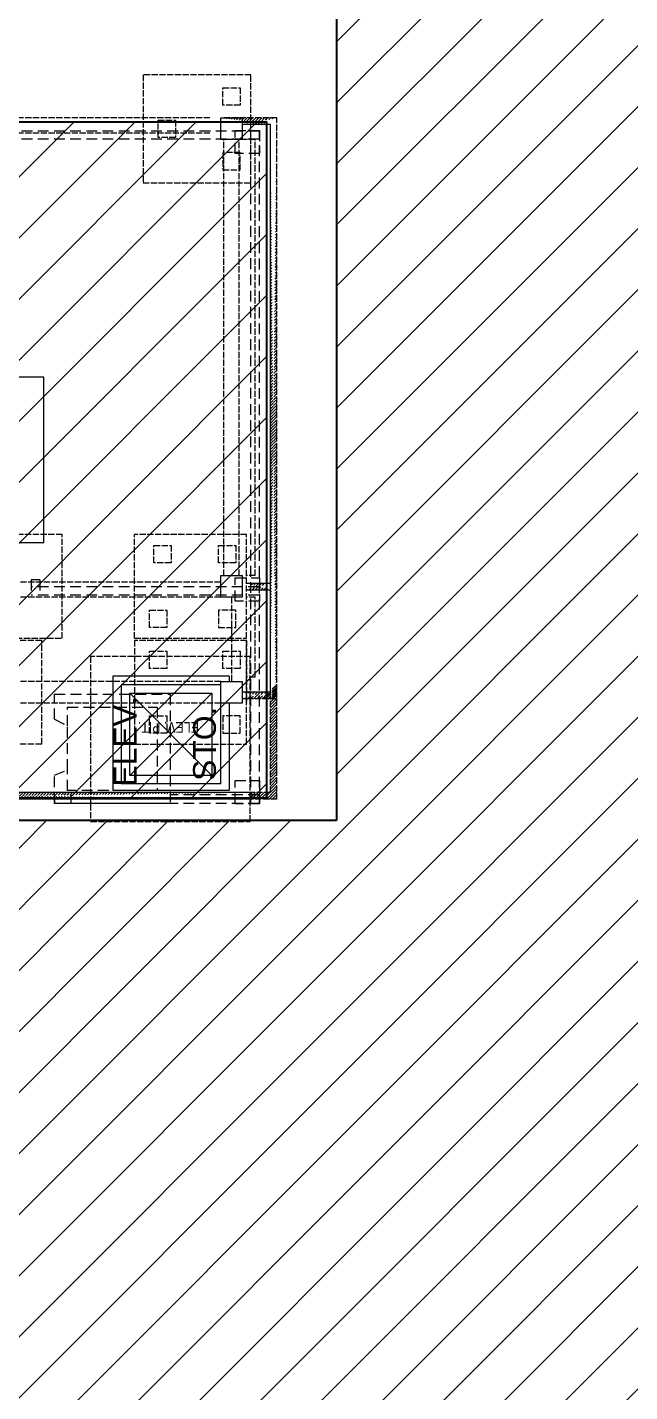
# Model space of a CAD drawing. Header units: millimetres. Extents: x 306431 to 569278, y -16030 to 119854.
# Drawn here: x 406397 to 420365, y 59872 to 91472 of the extents above; entities that cross this region are included whole.
import ezdxf

# ---------------------------------------------------------------- set-up
doc = ezdxf.new("R2010")
doc.units = ezdxf.units.MM
doc.header["$MEASUREMENT"] = 0
doc.linetypes.add('ACAD_ISO02W100', pattern=[15, 12, -3])
doc.linetypes.add('HIDDEN', pattern=[0.375, 0.25, -0.125])
doc.layers.get('0').update_dxf_attribs({"lineweight": 9})
for name, color, linetype, lineweight in [('A_ARCHITECTURAL BACKGROUND', 251, 'Continuous', 5), ('BOUNDARY', 2, 'Continuous', 25), ('COLUMN', 7, 'Continuous', 13), ('ELEV FTNG', 6, 'ACAD_ISO02W100', 20), ('HATCH', 8, 'Continuous', 5), ('PILECAPBAR', 40, 'ACAD_ISO02W100', 25), ('S-ANNO-DIMS', 252, 'Continuous', 5), ('SLAB1', 1, 'Continuous', 9), ('TEXT_GG', 3, 'Continuous', 30), ('wall', 4, 'Continuous', 25), ('WALLFOOTING', 3, 'ACAD_ISO02W100', 20)]:
    doc.layers.add(name, color=color, linetype=linetype, lineweight=lineweight)
doc.styles.add('arial_100_dwvg', font='arial.ttf', dxfattribs={"height": 250})
doc.styles.add('SWISS', font='swissl.ttf')
pattern_1 = [(225, (1672566.715, 1413619.52), (33.6759605, -33.6759605), [])]
pattern_2 = [(225, (1764558.14, 1413619.52), (33.6759605, -33.6759605), [])]

# ---------------------------------------------------------------- blocks, each defined once
blk = doc.blocks.new('FOUNDATION_JUBILLE')
at = {"layer": 'WALLFOOTING', "linetype": 'ACAD_ISO02W100', "lineweight": 20, "ltscale": 12}
h = blk.add_hatch(dxfattribs=at)
h.set_pattern_fill('ANSI31', color=256, scale=15, angle=-180, style=0)
h.set_pattern_definition(pattern_1)
edge = h.paths.add_edge_path()
edge.add_line((-89205, -30632), (-89855, -30632))
edge.add_line((-89055, -30482), (-90305, -30482))
h = blk.add_hatch(dxfattribs=at)
h.set_pattern_fill('ANSI31', color=256, scale=15, angle=-180, style=0)
h.set_pattern_definition(pattern_1)
edge = h.paths.add_edge_path()
edge.add_line((-89205, -43782), (-89205, -30632))
edge.add_line((-89055, -46257), (-89055, -30482))
h = blk.add_hatch(dxfattribs=at)
h.set_pattern_fill('ANSI31', color=256, scale=15, angle=-180, style=0)
h.set_pattern_definition(pattern_1)
edge = h.paths.add_edge_path()
edge.add_line((-89755, -41257), (-89205, -41257))
edge.add_line((-89755, -41407), (-89205, -41407))
h = blk.add_hatch(dxfattribs=at)
h.set_pattern_fill('ANSI31', color=256, scale=15, angle=-180, style=0)
h.set_pattern_definition(pattern_1)
edge = h.paths.add_edge_path()
edge.add_line((-89205, -43782), (-89855, -43782))
edge.add_line((-89055, -43932), (-89855, -43932))
h = blk.add_hatch(dxfattribs=at)
h.set_pattern_fill('ANSI31', color=256, scale=15, angle=-180, style=0)
h.set_pattern_definition(pattern_2)
h.paths.add_polyline_path([(-89205, -46107), (-89661, -46107), (-89661, -46257), (-89055, -46257), (-89055, -43932), (-89205, -43932)])
h = blk.add_hatch(dxfattribs=at)
h.set_pattern_fill('ANSI31', color=256, scale=15, angle=-180, style=0)
h.set_pattern_definition(pattern_2)
edge = h.paths.add_edge_path()
edge.add_line((-89661, -46107), (-100830, -46107))
edge.add_line((-89661, -46257), (-100830, -46257))
at = {"layer": 'COLUMN', "lineweight": 20}
blk.add_line((-89855, -41582, 0), (-90355, -41582, 0), dxfattribs=at)
at = {"layer": 'COLUMN', "lineweight": 20, "elevation": 0}
for points in [[(-89855, -30982), (-90355, -30982), (-90355, -30482), (-89855, -30482)], [(-89855, -44032), (-90355, -44032), (-90355, -43532), (-89855, -43532)]]:
    blk.add_lwpolyline(points, close=True, dxfattribs=at)
blk.add_lwpolyline([(-90355, -41582), (-90355, -41082), (-89855, -41082), (-89855, -41582)], dxfattribs=at)
at = {"layer": 'ELEV FTNG', "lineweight": 20, "ltscale": 12}
for p, q in [((-93372, -42957, 0), (-93372, -46757, 0)), ((-89672, -42957, 0), (-93372, -42957, 0)), ((-89672, -46777, 0), (-89672, -42957, 0)), ((-93372, -46777, 0), (-89672, -46777, 0))]:
    blk.add_line(p, q, dxfattribs=at)
at = {"layer": 'PILECAPBAR', "color": 40, "lineweight": 20, "ltscale": 12}
for p, q in [((-90605, -30482, 0), (-96205, -30482, 0)), ((-90605, -30832, 0), (-96205, -30832, 0)), ((-90280, -41082, 0), (-90280, -30982, 0)), ((-89930, -41082, 0), (-89930, -30982, 0)), ((-94030, -40132, 0), (-98880, -40132, 0)), ((-94030, -42532, 0), (-94030, -40132, 0)), ((-89755, -40132, 375), (-92355, -40132, 375)), ((-92355, -42532, 375), (-92355, -40132, 375)), ((-89755, -42532, 375), (-89755, -40132, 375)), ((-90355, -41232, 0), (-96205, -41232, 0)), ((-90355, -41582, 0), (-96205, -41582, 0)), ((-90105, -41582, 375), (-90105, -43532, 375)), ((-98880, -42532, 0), (-94030, -42532, 0)), ((-94505, -42582, 0), (-98405, -42582, 0)), ((-94505, -44982, 0), (-94505, -42572, 0)), ((-92355, -42532, 375), (-89755, -42532, 375)), ((-89755, -42582, 375), (-92355, -42582, 375)), ((-92355, -42582, 375), (-92355, -44982, 375)), ((-89755, -42582, 375), (-89755, -44032, 375)), ((-89755, -44982, 375), (-89755, -42582, 375)), ((-90355, -43533, 0), (-103355, -43533, 0)), ((-90355, -44033, 0), (-103355, -44033, 0)), ((-94505, -44982, 0), (-98405, -44982, 0)), ((-92355, -44982, 375), (-89755, -44982, 375))]:
    blk.add_line(p, q, dxfattribs=at)
for points, elevation in [([(-89655, -29482), (-92155, -29482), (-92155, -31982), (-89655, -31982)], 0), ([(-89905, -30182), (-90305, -30182), (-90305, -29782), (-89905, -29782)], 0), ([(-91405, -30932), (-91805, -30932), (-91805, -30532), (-91405, -30532)], 0), ([(-89905, -31282), (-90305, -31282), (-90305, -31682), (-89905, -31682)], 0), ([(-91505, -40782), (-91905, -40782), (-91905, -40382), (-91505, -40382)], 0), ([(-90005, -40782), (-90405, -40782), (-90405, -40382), (-90005, -40382)], 375), ([(-91605, -42282), (-92005, -42282), (-92005, -41882), (-91605, -41882)], -749), ([(-90005, -41882), (-90405, -41882), (-90405, -42282), (-90005, -42282)], 375), ([(-91605, -43232), (-92005, -43232), (-92005, -42832), (-91605, -42832)], -375), ([(-89905, -43232), (-90305, -43232), (-90305, -42832), (-89905, -42832)], 0), ([(-91605, -44732), (-92005, -44732), (-92005, -44332), (-91605, -44332)], -749), ([(-89905, -44332), (-90305, -44332), (-90305, -44732), (-89905, -44732)], 0)]:
    blk.add_lwpolyline(points, close=True, dxfattribs=dict(at, elevation=elevation))
at = {"layer": 'SLAB1', "lineweight": 20, "ltscale": 12}
for p, q in [((-92861, -43407, 0), (-92861, -46057, 0)), ((-90161, -43407, 0), (-92861, -43407, 0)), ((-90355, -43607, 0), (-92661, -43607, 0)), ((-92661, -43607, 0), (-92661, -45907, 0)), ((-90361, -43607, 0), (-92661, -43607, 0)), ((-90161, -43407, 0), (-90161, -43532, 0)), ((-90561, -45707, 0), (-92461, -43807, 0)), ((-90561, -43807, 0), (-92461, -45707, 0)), ((-90361, -43832, 0), (-90361, -45907, 0)), ((-90161, -44032, 0), (-90161, -46057, 0)), ((-89661, -46107, 0), (-100830, -46107, 0)), ((-90161, -46057, 0), (-92861, -46057, 0)), ((-90355, -45907, 0), (-92661, -45907, 0)), ((-89661, -46257, 0), (-100830, -46257, 0))]:
    blk.add_line(p, q, dxfattribs=at)
at = {"layer": 'SLAB1', "lineweight": 20, "ltscale": 12, "elevation": 0}
blk.add_lwpolyline([(-90561, -45707), (-92461, -45707), (-92461, -43807), (-90561, -43807)], close=True, dxfattribs=at)
blk.add_lwpolyline([(-90561, -45707), (-92461, -45707), (-92461, -43807), (-90561, -43807)], close=True, dxfattribs=at)
blk.add_lwpolyline([(-90561, -45707), (-92461, -45707), (-92461, -43807), (-90561, -43807)], close=True, dxfattribs=at)
at = {"layer": 'wall', "lineweight": 20}
for p, q in [((-89205, -30632, 0), (-89855, -30632, 0)), ((-89205, -43782, 0), (-89205, -30632, 0)), ((-89755, -41257, 0), (-89205, -41257, 0)), ((-89755, -41407, 0), (-89205, -41407, 0)), ((-89205, -43782, 0), (-89855, -43782, 0))]:
    blk.add_line(p, q, dxfattribs=at)
at = {"layer": 'WALLFOOTING', "linetype": 'ACAD_ISO02W100', "lineweight": 20, "ltscale": 12}
for p, q in [((-89055, -30482, 0), (-90305, -30482, 0)), ((-89055, -46257, 0), (-89055, -30482, 0)), ((-89555, -30982, 0), (-89855, -30982, 0)), ((-89555, -41082, 0), (-89555, -30982, 0)), ((-89555, -41082, 0), (-89755, -41082, 0)), ((-89555, -41582, 0), (-89755, -41582, 0)), ((-89555, -43432, 0), (-89555, -41582, 0)), ((-89555, -43432, 0), (-89755, -43432, 0)), ((-89234, -43782, 0), (-89398, -43932, 0)), ((-89055, -43658, 0), (-89353, -43932, 0)), ((-89055, -43701, 0), (-89306, -43932, 0)), ((-89055, -43747, 0), (-89257, -43932, 0)), ((-89055, -43786, 0), (-89214, -43932, 0)), ((-89055, -43617, 0), (-89205, -43755, 0)), ((-89055, -43823, 0), (-89173, -43932, 0)), ((-89055, -43854, 0), (-89139, -43932, 0)), ((-89055, -43932, 0), (-89855, -43932, 0)), ((-89205, -46107, 0), (-89205, -43932, 0)), ((-89205, -46107, 0), (-89661, -46107, 0)), ((-89055, -46257, 0), (-89661, -46257, 0))]:
    blk.add_line(p, q, dxfattribs=at)
at = {"layer": 'TEXT_GG', "lineweight": 20, "insert": (-90861, -44721, 0), "char_height": 250, "width": 1710.97, "attachment_point": 1, "rotation": 180, "line_spacing_factor": 0.88, "style": 'arial_100_dwvg'}
blk.add_mtext('{\\fArial Narrow|b0|i0|c0|p34;\\C2;ELEV. PIT.}', dxfattribs=at)
blk = doc.blocks.new('CCAH')
at = {"layer": 'BOUNDARY', "ltscale": 0.05}
for p, q in [((562069, 107705, 0), (562069, 73100, 0)), ((562069, 73100, 0), (553050, 73100, 0))]:
    blk.add_line(p, q, dxfattribs=at)
blk = doc.blocks.new('EXISTING')
at = {"layer": 'HATCH', "linetype": 'HIDDEN', "ltscale": 0.5}
for p, q in [((-79717.504, -2147.869), (-79727.001, -2147.869)), ((-79717.504, -2147.959), (-79727.001, -2147.959)), ((-79717.596, -2155.652), (-79717.596, -2147.859)), ((-79717.496, -2155.656), (-79717.496, -2147.858)), ((-79717.596, -2155.652), (-79717.596, -2152.324)), ((-79717.496, -2155.656), (-79717.496, -2152.324)), ((-79720.145, -2153.062), (-79720.145, -2153.242)), ((-79720.045, -2153.062), (-79720.145, -2153.062)), ((-79720.145, -2153.062), (-79720.145, -2153.242)), ((-79720.045, -2153.062), (-79720.145, -2153.062)), ((-79717.504, -2153.142), (-79720.145, -2153.142)), ((-79717.504, -2153.142), (-79720.145, -2153.142)), ((-79720.045, -2153.062), (-79720.045, -2153.242)), ((-79720.045, -2153.062), (-79720.045, -2153.242)), ((-79717.504, -2153.242), (-79720.145, -2153.242)), ((-79717.504, -2153.242), (-79720.145, -2153.242)), ((-79719.874, -2154.678), (-79719.724, -2154.753)), ((-79719.874, -2154.678), (-79719.724, -2154.753)), ((-79719.724, -2155.266), (-79719.724, -2154.753)), ((-79719.724, -2155.266), (-79719.724, -2154.753)), ((-79719.874, -2155.325), (-79719.724, -2155.266)), ((-79719.874, -2155.325), (-79719.724, -2155.266)), ((-79719.874, -2155.552), (-79719.874, -2155.652)), ((-79719.683, -2155.552), (-79719.683, -2155.652)), ((-79717.504, -2155.552), (-79718.533, -2155.552)), ((-79717.504, -2155.552), (-79718.533, -2155.552)), ((-79717.504, -2155.652), (-79719.874, -2155.652))]:
    blk.add_line(p, q, dxfattribs=at)
at = {"layer": 'HATCH', "linetype": 'HIDDEN', "ltscale": 0.5, "elevation": 0}
for points in [[(-79717.496, -2147.858), (-79717.496, -2148.127), (-79717.78, -2148.127), (-79717.78, -2147.858)], [(-79717.496, -2147.858), (-79717.496, -2148.127), (-79717.78, -2148.127), (-79717.78, -2147.858)], [(-79717.496, -2153.041), (-79717.496, -2153.31), (-79717.78, -2153.31), (-79717.78, -2153.041)], [(-79717.496, -2153.041), (-79717.496, -2153.31), (-79717.78, -2153.31), (-79717.78, -2153.041)], [(-79717.496, -2155.387), (-79717.496, -2155.656), (-79717.78, -2155.656), (-79717.78, -2155.387)], [(-79717.496, -2155.387), (-79717.496, -2155.656), (-79717.78, -2155.656), (-79717.78, -2155.387)]]:
    blk.add_lwpolyline(points, close=True, dxfattribs=at)
for points in [[(-79719.874, -2154.678), (-79719.874, -2154.388), (-79718.533, -2154.388), (-79718.533, -2155.652), (-79719.874, -2155.652), (-79719.874, -2155.325)], [(-79719.874, -2154.678), (-79719.874, -2154.388), (-79718.533, -2154.388), (-79718.533, -2155.652), (-79719.874, -2155.652), (-79719.874, -2155.325)], [(-79719.724, -2154.753), (-79719.724, -2154.538), (-79718.683, -2154.538), (-79718.683, -2155.502), (-79719.724, -2155.502), (-79719.724, -2155.266)], [(-79719.724, -2154.753), (-79719.724, -2154.538), (-79718.683, -2154.538), (-79718.683, -2155.502), (-79719.724, -2155.502), (-79719.724, -2155.266)]]:
    blk.add_lwpolyline(points, dxfattribs=at)
at = {"layer": 'HATCH', "linetype": 'HIDDEN', "ltscale": 0.5, "style": 'SWISS'}
for s, p in [('ELEV.', (-79718.922, -2155.456)), ('ELEV.', (-79718.922, -2155.456)), ('STO.', (-79718.003, -2155.391))]:
    blk.add_text(s, height=0.264, rotation=90, dxfattribs=at).set_placement(p)
blk = doc.blocks.new('GF_PLAN NEW')
at = {"layer": 'A_ARCHITECTURAL BACKGROUND', "lineweight": -3, "xscale": 2000.15698356808, "yscale": 2000.15698356808, "zscale": 2000.15698356808}
blk.add_blockref('EXISTING', (159526902, 4387646, 0), dxfattribs=at)

msp = doc.modelspace()

# ---------------------------------------------------------------- hatches: boundary and pattern name
at = {"layer": 'HATCH', "ltscale": 0.05}
h = msp.add_hatch(dxfattribs=at)
h.set_pattern_fill('ANSI31', color=252, scale=8000)
h.set_pattern_definition([(45, (-148500, 0), (-707.1068, 707.1068), [])])
h.paths.add_polyline_path([(450606.5, 107705.1), (413569, 107705.1), (413569, 73100), (404550.2, 73100), (404550.2, 38020.8), (402123.8, 38020.8), (402123.8, 37961.1), (395381, 37961.1), (395381, 4991.8), (450607.1, 4991.8)])
h.paths.add_polyline_path([(421107.7, 52959.8), (421107.7, 58161.1), (434049.3, 58161.1), (434049.3, 52959.8)], flags=16)
h.paths.add_polyline_path([(422004.1, 53941.5), (433046.9, 53941.5), (433046.9, 56841.5), (422004.1, 56841.5)], flags=8)
h = msp.add_hatch(dxfattribs=at)
h.set_pattern_fill('ANSI31', color=56, scale=8000, style=0)
edge = h.paths.add_edge_path()
edge.add_line((411944.5, 73622.5), (400623.8, 73622.5))
edge.add_line((400623.8, 73622.5), (400623.8, 37961.1))
edge.add_line((400623.8, 37961.1), (386636.2, 37961.1))
edge.add_line((386636.2, 37961.1), (386636.2, 76361.2))
edge.add_arc((378854.9, 88383.3), 14320.6, 302.91294, 363.60773)
edge.add_line((393147.1, 89284.5), (411944.5, 89284.5))
edge.add_line((411944.5, 89284.5), (411944.5, 73622.5))
h.paths.add_polyline_path([(395963.5, 83369), (395963.5, 79538), (405284.2, 79538), (405284.2, 83369)], flags=0)

# ---------------------------------------------------------------- linework, layer by layer
at = {"ltscale": 0.05}
msp.add_line((413568.5, 73100, 0), (404550.2, 73100, 0), dxfattribs=at)
at = {"layer": 'BOUNDARY', "ltscale": 0.05, "elevation": 0}
msp.add_lwpolyline([(411944.5, 73622.5), (400623.8, 73622.5), (400623.8, 37961.1), (386636.2, 37961.1), (386636.2, 76361.2, 0.2712011), (393147.1, 89284.5), (411944.5, 89284.5)], format="xyb", close=True, dxfattribs=at)
msp.add_lwpolyline([(411944.5, 73622.5), (400623.8, 73622.5), (400623.8, 37961.1), (386636.2, 37961.1), (386636.2, 76361.2, 0.2712011), (393147.1, 89284.5), (411944.5, 89284.5)], format="xyb", close=True, dxfattribs=at)
at = {"layer": 'S-ANNO-DIMS', "ltscale": 0.05, "elevation": 0}
msp.add_lwpolyline([(397463.5, 79538), (406784.2, 79538), (406784.2, 83369), (397463.5, 83369)], close=True, dxfattribs=at)

# ---------------------------------------------------------------- block references
msp.add_blockref('CCAH', (-148500, 0))
at = {"layer": 'A_ARCHITECTURAL BACKGROUND'}
msp.add_blockref('GF_PLAN NEW', (332388.1, -2507.2, 0), dxfattribs=at)
at = {"layer": 'S-ANNO-DIMS'}
msp.add_blockref('FOUNDATION_JUBILLE', (501238.3, 119854.2, 0), dxfattribs=at)

doc.saveas('drawing.dxf')
